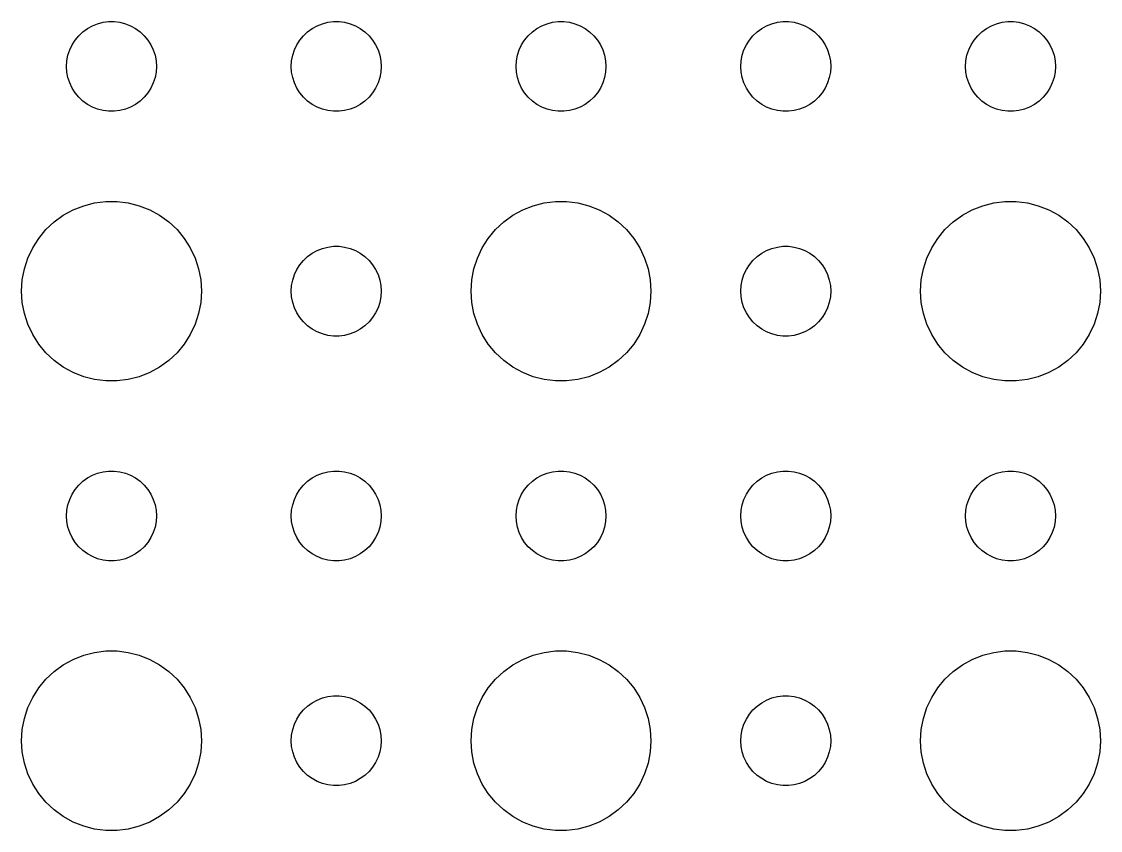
# Model space of a CAD drawing. Header units: metres. Extents: x -134 to 134, y -134 to 134.
# Drawn here: x -70.5 to -34.5, y -100.49 to -73.5 of the extents above; entities that cross this region are included whole.
import ezdxf

# ---------------------------------------------------------------- set-up
doc = ezdxf.new("R2010")
doc.units = ezdxf.units.M

msp = doc.modelspace()

# ---------------------------------------------------------------- linework, layer by layer
for p, q in [((-68.4561, -73.8442), (-68.3037, -73.7335)), ((-68.3037, -73.7335), (-68.1387, -73.6428)), ((-68.1387, -73.6428), (-67.9635, -73.5734)), ((-67.9635, -73.5734), (-67.7811, -73.5266)), ((-67.7811, -73.5266), (-67.5942, -73.503)), ((-67.5942, -73.503), (-67.4058, -73.503)), ((-67.4058, -73.503), (-67.2189, -73.5266)), ((-67.2189, -73.5266), (-67.0365, -73.5734)), ((-67.0365, -73.5734), (-66.8613, -73.6428)), ((-66.8613, -73.6428), (-66.6963, -73.7335)), ((-66.6963, -73.7335), (-66.5439, -73.8442)), ((-60.9561, -73.8442), (-60.8037, -73.7335)), ((-60.8037, -73.7335), (-60.6387, -73.6428)), ((-60.6387, -73.6428), (-60.4635, -73.5734)), ((-60.4635, -73.5734), (-60.2811, -73.5266)), ((-60.2811, -73.5266), (-60.0942, -73.503)), ((-60.0942, -73.503), (-59.9058, -73.503)), ((-59.9058, -73.503), (-59.7189, -73.5266)), ((-59.7189, -73.5266), (-59.5365, -73.5734)), ((-59.5365, -73.5734), (-59.3613, -73.6428)), ((-59.3613, -73.6428), (-59.1963, -73.7335)), ((-59.1963, -73.7335), (-59.0439, -73.8442)), ((-53.4561, -73.8442), (-53.3037, -73.7335)), ((-53.3037, -73.7335), (-53.1387, -73.6428)), ((-53.1387, -73.6428), (-52.9635, -73.5734)), ((-52.9635, -73.5734), (-52.7811, -73.5266)), ((-52.7811, -73.5266), (-52.5942, -73.503)), ((-52.5942, -73.503), (-52.4058, -73.503)), ((-52.4058, -73.503), (-52.2189, -73.5266)), ((-52.2189, -73.5266), (-52.0365, -73.5734)), ((-52.0365, -73.5734), (-51.8613, -73.6428)), ((-51.8613, -73.6428), (-51.6963, -73.7335)), ((-51.6963, -73.7335), (-51.5439, -73.8442)), ((-45.9561, -73.8442), (-45.8037, -73.7335)), ((-45.8037, -73.7335), (-45.6387, -73.6428)), ((-45.6387, -73.6428), (-45.4635, -73.5734)), ((-45.4635, -73.5734), (-45.2811, -73.5266)), ((-45.2811, -73.5266), (-45.0942, -73.503)), ((-45.0942, -73.503), (-44.9058, -73.503)), ((-44.9058, -73.503), (-44.7189, -73.5266)), ((-44.7189, -73.5266), (-44.5365, -73.5734)), ((-44.5365, -73.5734), (-44.3613, -73.6428)), ((-44.3613, -73.6428), (-44.1963, -73.7335)), ((-44.1963, -73.7335), (-44.0439, -73.8442)), ((-38.4561, -73.8442), (-38.3037, -73.7335)), ((-38.3037, -73.7335), (-38.1387, -73.6428)), ((-38.1387, -73.6428), (-37.9635, -73.5734)), ((-37.9635, -73.5734), (-37.7811, -73.5266)), ((-37.7811, -73.5266), (-37.5942, -73.503)), ((-37.5942, -73.503), (-37.4058, -73.503)), ((-37.4058, -73.503), (-37.2189, -73.5266)), ((-37.2189, -73.5266), (-37.0365, -73.5734)), ((-37.0365, -73.5734), (-36.8613, -73.6428)), ((-36.8613, -73.6428), (-36.6963, -73.7335)), ((-36.6963, -73.7335), (-36.5439, -73.8442)), ((-68.8145, -74.2774), (-68.7135, -74.1183)), ((-68.7135, -74.1183), (-68.5934, -73.9732)), ((-68.5934, -73.9732), (-68.4561, -73.8442)), ((-66.5439, -73.8442), (-66.4065, -73.9732)), ((-66.4065, -73.9732), (-66.2865, -74.1183)), ((-66.2865, -74.1183), (-66.1855, -74.2774)), ((-61.3145, -74.2774), (-61.2135, -74.1183)), ((-61.2135, -74.1183), (-61.0934, -73.9732)), ((-61.0934, -73.9732), (-60.9561, -73.8442)), ((-59.0439, -73.8442), (-58.9065, -73.9732)), ((-58.9065, -73.9732), (-58.7865, -74.1183)), ((-58.7865, -74.1183), (-58.6855, -74.2774)), ((-53.8145, -74.2774), (-53.7135, -74.1183)), ((-53.7135, -74.1183), (-53.5934, -73.9732)), ((-53.5934, -73.9732), (-53.4561, -73.8442)), ((-51.5439, -73.8442), (-51.4065, -73.9732)), ((-51.4065, -73.9732), (-51.2865, -74.1183)), ((-51.2865, -74.1183), (-51.1855, -74.2774)), ((-46.3145, -74.2774), (-46.2135, -74.1183)), ((-46.2135, -74.1183), (-46.0934, -73.9732)), ((-46.0934, -73.9732), (-45.9561, -73.8442)), ((-44.0439, -73.8442), (-43.9065, -73.9732)), ((-43.9065, -73.9732), (-43.7865, -74.1183)), ((-43.7865, -74.1183), (-43.6855, -74.2774)), ((-38.8145, -74.2774), (-38.7135, -74.1183)), ((-38.7135, -74.1183), (-38.5934, -73.9732)), ((-38.5934, -73.9732), (-38.4561, -73.8442)), ((-36.5439, -73.8442), (-36.4065, -73.9732)), ((-36.4065, -73.9732), (-36.2865, -74.1183)), ((-36.2865, -74.1183), (-36.1855, -74.2774)), ((-68.9529, -74.627), (-68.8947, -74.4478)), ((-68.8947, -74.4478), (-68.8145, -74.2774)), ((-66.1855, -74.2774), (-66.1053, -74.4478)), ((-66.1053, -74.4478), (-66.0471, -74.627)), ((-61.4529, -74.627), (-61.3947, -74.4478)), ((-61.3947, -74.4478), (-61.3145, -74.2774)), ((-58.6855, -74.2774), (-58.6053, -74.4478)), ((-58.6053, -74.4478), (-58.5471, -74.627)), ((-53.9529, -74.627), (-53.8947, -74.4478)), ((-53.8947, -74.4478), (-53.8145, -74.2774)), ((-51.1855, -74.2774), (-51.1053, -74.4478)), ((-51.1053, -74.4478), (-51.0471, -74.627)), ((-46.4529, -74.627), (-46.3947, -74.4478)), ((-46.3947, -74.4478), (-46.3145, -74.2774)), ((-43.6855, -74.2774), (-43.6053, -74.4478)), ((-43.6053, -74.4478), (-43.5471, -74.627)), ((-38.9529, -74.627), (-38.8947, -74.4478)), ((-38.8947, -74.4478), (-38.8145, -74.2774)), ((-36.1855, -74.2774), (-36.1053, -74.4478)), ((-36.1053, -74.4478), (-36.0471, -74.627)), ((-69, -75), (-68.9882, -74.812)), ((-68.9882, -74.812), (-68.9529, -74.627)), ((-66.0471, -74.627), (-66.0118, -74.812)), ((-66.0118, -74.812), (-66, -75)), ((-61.5, -75), (-61.4882, -74.812)), ((-61.4882, -74.812), (-61.4529, -74.627)), ((-58.5471, -74.627), (-58.5118, -74.812)), ((-58.5118, -74.812), (-58.5, -75)), ((-54, -75), (-53.9882, -74.812)), ((-53.9882, -74.812), (-53.9529, -74.627)), ((-51.0471, -74.627), (-51.0118, -74.812)), ((-51.0118, -74.812), (-51, -75)), ((-46.5, -75), (-46.4882, -74.812)), ((-46.4882, -74.812), (-46.4529, -74.627)), ((-43.5471, -74.627), (-43.5118, -74.812)), ((-43.5118, -74.812), (-43.5, -75)), ((-39, -75), (-38.9882, -74.812)), ((-38.9882, -74.812), (-38.9529, -74.627)), ((-36.0471, -74.627), (-36.0118, -74.812)), ((-36.0118, -74.812), (-36, -75)), ((-68.9882, -75.188), (-69, -75)), ((-68.9529, -75.373), (-68.9882, -75.188)), ((-66.0118, -75.188), (-66.0471, -75.373)), ((-66, -75), (-66.0118, -75.188)), ((-61.4882, -75.188), (-61.5, -75)), ((-61.4529, -75.373), (-61.4882, -75.188)), ((-58.5118, -75.188), (-58.5471, -75.373)), ((-58.5, -75), (-58.5118, -75.188)), ((-53.9882, -75.188), (-54, -75)), ((-53.9529, -75.373), (-53.9882, -75.188)), ((-51.0118, -75.188), (-51.0471, -75.373)), ((-51, -75), (-51.0118, -75.188)), ((-46.4882, -75.188), (-46.5, -75)), ((-46.4529, -75.373), (-46.4882, -75.188)), ((-43.5118, -75.188), (-43.5471, -75.373)), ((-43.5, -75), (-43.5118, -75.188)), ((-38.9882, -75.188), (-39, -75)), ((-38.9529, -75.373), (-38.9882, -75.188)), ((-36.0118, -75.188), (-36.0471, -75.373)), ((-36, -75), (-36.0118, -75.188)), ((-68.8947, -75.5522), (-68.9529, -75.373)), ((-68.8145, -75.7226), (-68.8947, -75.5522)), ((-66.1053, -75.5522), (-66.1855, -75.7226)), ((-66.0471, -75.373), (-66.1053, -75.5522)), ((-61.3947, -75.5522), (-61.4529, -75.373)), ((-61.3145, -75.7226), (-61.3947, -75.5522)), ((-58.6053, -75.5522), (-58.6855, -75.7226)), ((-58.5471, -75.373), (-58.6053, -75.5522)), ((-53.8947, -75.5522), (-53.9529, -75.373)), ((-53.8145, -75.7226), (-53.8947, -75.5522)), ((-51.1053, -75.5522), (-51.1855, -75.7226)), ((-51.0471, -75.373), (-51.1053, -75.5522)), ((-46.3947, -75.5522), (-46.4529, -75.373)), ((-46.3145, -75.7226), (-46.3947, -75.5522)), ((-43.6053, -75.5522), (-43.6855, -75.7226)), ((-43.5471, -75.373), (-43.6053, -75.5522)), ((-38.8947, -75.5522), (-38.9529, -75.373)), ((-38.8145, -75.7226), (-38.8947, -75.5522)), ((-36.1053, -75.5522), (-36.1855, -75.7226)), ((-36.0471, -75.373), (-36.1053, -75.5522)), ((-68.7135, -75.8817), (-68.8145, -75.7226)), ((-68.5934, -76.0268), (-68.7135, -75.8817)), ((-66.2865, -75.8817), (-66.4065, -76.0268)), ((-66.1855, -75.7226), (-66.2865, -75.8817)), ((-61.2135, -75.8817), (-61.3145, -75.7226)), ((-61.0934, -76.0268), (-61.2135, -75.8817)), ((-58.7865, -75.8817), (-58.9065, -76.0268)), ((-58.6855, -75.7226), (-58.7865, -75.8817)), ((-53.7135, -75.8817), (-53.8145, -75.7226)), ((-53.5934, -76.0268), (-53.7135, -75.8817)), ((-51.2865, -75.8817), (-51.4065, -76.0268)), ((-51.1855, -75.7226), (-51.2865, -75.8817)), ((-46.2135, -75.8817), (-46.3145, -75.7226)), ((-46.0934, -76.0268), (-46.2135, -75.8817)), ((-43.7865, -75.8817), (-43.9065, -76.0268)), ((-43.6855, -75.7226), (-43.7865, -75.8817)), ((-38.7135, -75.8817), (-38.8145, -75.7226)), ((-38.5934, -76.0268), (-38.7135, -75.8817)), ((-36.2865, -75.8817), (-36.4065, -76.0268)), ((-36.1855, -75.7226), (-36.2865, -75.8817)), ((-68.4561, -76.1558), (-68.5934, -76.0268)), ((-68.3037, -76.2665), (-68.4561, -76.1558)), ((-68.1387, -76.3572), (-68.3037, -76.2665)), ((-66.6963, -76.2665), (-66.8613, -76.3572)), ((-66.5439, -76.1558), (-66.6963, -76.2665)), ((-66.4065, -76.0268), (-66.5439, -76.1558)), ((-60.9561, -76.1558), (-61.0934, -76.0268)), ((-60.8037, -76.2665), (-60.9561, -76.1558)), ((-60.6387, -76.3572), (-60.8037, -76.2665)), ((-59.1963, -76.2665), (-59.3613, -76.3572)), ((-59.0439, -76.1558), (-59.1963, -76.2665)), ((-58.9065, -76.0268), (-59.0439, -76.1558)), ((-53.4561, -76.1558), (-53.5934, -76.0268)), ((-53.3037, -76.2665), (-53.4561, -76.1558)), ((-53.1387, -76.3572), (-53.3037, -76.2665)), ((-51.6963, -76.2665), (-51.8613, -76.3572)), ((-51.5439, -76.1558), (-51.6963, -76.2665)), ((-51.4065, -76.0268), (-51.5439, -76.1558)), ((-45.9561, -76.1558), (-46.0934, -76.0268)), ((-45.8037, -76.2665), (-45.9561, -76.1558)), ((-45.6387, -76.3572), (-45.8037, -76.2665)), ((-44.1963, -76.2665), (-44.3613, -76.3572)), ((-44.0439, -76.1558), (-44.1963, -76.2665)), ((-43.9065, -76.0268), (-44.0439, -76.1558)), ((-38.4561, -76.1558), (-38.5934, -76.0268)), ((-38.3037, -76.2665), (-38.4561, -76.1558)), ((-38.1387, -76.3572), (-38.3037, -76.2665)), ((-36.6963, -76.2665), (-36.8613, -76.3572)), ((-36.5439, -76.1558), (-36.6963, -76.2665)), ((-36.4065, -76.0268), (-36.5439, -76.1558)), ((-67.9635, -76.4266), (-68.1387, -76.3572)), ((-67.7811, -76.4734), (-67.9635, -76.4266)), ((-67.5942, -76.497), (-67.7811, -76.4734)), ((-67.4058, -76.497), (-67.5942, -76.497)), ((-67.2189, -76.4734), (-67.4058, -76.497)), ((-67.0365, -76.4266), (-67.2189, -76.4734)), ((-66.8613, -76.3572), (-67.0365, -76.4266)), ((-60.4635, -76.4266), (-60.6387, -76.3572)), ((-60.2811, -76.4734), (-60.4635, -76.4266)), ((-60.0942, -76.497), (-60.2811, -76.4734)), ((-59.9058, -76.497), (-60.0942, -76.497)), ((-59.7189, -76.4734), (-59.9058, -76.497)), ((-59.5365, -76.4266), (-59.7189, -76.4734)), ((-59.3613, -76.3572), (-59.5365, -76.4266)), ((-52.9635, -76.4266), (-53.1387, -76.3572)), ((-52.7811, -76.4734), (-52.9635, -76.4266)), ((-52.5942, -76.497), (-52.7811, -76.4734)), ((-52.4058, -76.497), (-52.5942, -76.497)), ((-52.2189, -76.4734), (-52.4058, -76.497)), ((-52.0365, -76.4266), (-52.2189, -76.4734)), ((-51.8613, -76.3572), (-52.0365, -76.4266)), ((-45.4635, -76.4266), (-45.6387, -76.3572)), ((-45.2811, -76.4734), (-45.4635, -76.4266)), ((-45.0942, -76.497), (-45.2811, -76.4734)), ((-44.9058, -76.497), (-45.0942, -76.497)), ((-44.7189, -76.4734), (-44.9058, -76.497)), ((-44.5365, -76.4266), (-44.7189, -76.4734)), ((-44.3613, -76.3572), (-44.5365, -76.4266)), ((-37.9635, -76.4266), (-38.1387, -76.3572)), ((-37.7811, -76.4734), (-37.9635, -76.4266)), ((-37.5942, -76.497), (-37.7811, -76.4734)), ((-37.4058, -76.497), (-37.5942, -76.497)), ((-37.2189, -76.4734), (-37.4058, -76.497)), ((-37.0365, -76.4266), (-37.2189, -76.4734)), ((-36.8613, -76.3572), (-37.0365, -76.4266)), ((-68.427, -79.6468), (-68.0621, -79.5531)), ((-68.0621, -79.5531), (-67.6884, -79.5059)), ((-67.6884, -79.5059), (-67.3116, -79.5059)), ((-67.3116, -79.5059), (-66.9379, -79.5531)), ((-66.9379, -79.5531), (-66.573, -79.6468)), ((-53.427, -79.6468), (-53.0621, -79.5531)), ((-53.0621, -79.5531), (-52.6884, -79.5059)), ((-52.6884, -79.5059), (-52.3116, -79.5059)), ((-52.3116, -79.5059), (-51.9379, -79.5531)), ((-51.9379, -79.5531), (-51.5729, -79.6468)), ((-38.427, -79.6468), (-38.0621, -79.5531)), ((-38.0621, -79.5531), (-37.6884, -79.5059)), ((-37.6884, -79.5059), (-37.3116, -79.5059)), ((-37.3116, -79.5059), (-36.9379, -79.5531)), ((-36.9379, -79.5531), (-36.5729, -79.6468)), ((-69.1075, -79.967), (-68.7773, -79.7855)), ((-68.7773, -79.7855), (-68.427, -79.6468)), ((-66.573, -79.6468), (-66.2227, -79.7855)), ((-66.2227, -79.7855), (-65.8925, -79.967)), ((-54.1075, -79.967), (-53.7773, -79.7855)), ((-53.7773, -79.7855), (-53.427, -79.6468)), ((-51.5729, -79.6468), (-51.2227, -79.7855)), ((-51.2227, -79.7855), (-50.8925, -79.967)), ((-39.1075, -79.967), (-38.7773, -79.7855)), ((-38.7773, -79.7855), (-38.427, -79.6468)), ((-36.5729, -79.6468), (-36.2227, -79.7855)), ((-36.2227, -79.7855), (-35.8925, -79.967)), ((-69.6869, -80.4464), (-69.4123, -80.1885)), ((-69.4123, -80.1885), (-69.1075, -79.967)), ((-65.8925, -79.967), (-65.5877, -80.1885)), ((-65.5877, -80.1885), (-65.3131, -80.4464)), ((-54.6869, -80.4464), (-54.4123, -80.1885)), ((-54.4123, -80.1885), (-54.1075, -79.967)), ((-50.8925, -79.967), (-50.5877, -80.1885)), ((-50.5877, -80.1885), (-50.3131, -80.4464)), ((-39.6869, -80.4464), (-39.4123, -80.1885)), ((-39.4123, -80.1885), (-39.1075, -79.967)), ((-35.8925, -79.967), (-35.5877, -80.1885)), ((-35.5877, -80.1885), (-35.3131, -80.4464)), ((-69.927, -80.7366), (-69.6869, -80.4464)), ((-65.3131, -80.4464), (-65.073, -80.7366)), ((-54.927, -80.7366), (-54.6869, -80.4464)), ((-50.3131, -80.4464), (-50.0729, -80.7366)), ((-39.927, -80.7366), (-39.6869, -80.4464)), ((-35.3131, -80.4464), (-35.0729, -80.7366)), ((-70.1289, -81.0547), (-69.927, -80.7366)), ((-65.073, -80.7366), (-64.8711, -81.0547)), ((-55.1289, -81.0547), (-54.927, -80.7366)), ((-50.0729, -80.7366), (-49.8711, -81.0547)), ((-40.1289, -81.0547), (-39.927, -80.7366)), ((-35.0729, -80.7366), (-34.8711, -81.0547)), ((-70.2893, -81.3956), (-70.1289, -81.0547)), ((-64.8711, -81.0547), (-64.7107, -81.3956)), ((-61.0934, -81.4732), (-60.9561, -81.3442)), ((-60.9561, -81.3442), (-60.8037, -81.2335)), ((-60.8037, -81.2335), (-60.6387, -81.1428)), ((-60.6387, -81.1428), (-60.4635, -81.0734)), ((-60.4635, -81.0734), (-60.2811, -81.0266)), ((-60.2811, -81.0266), (-60.0942, -81.003)), ((-60.0942, -81.003), (-59.9058, -81.003)), ((-59.9058, -81.003), (-59.7189, -81.0266)), ((-59.7189, -81.0266), (-59.5365, -81.0734)), ((-59.5365, -81.0734), (-59.3613, -81.1428)), ((-59.3613, -81.1428), (-59.1963, -81.2335)), ((-59.1963, -81.2335), (-59.0439, -81.3442)), ((-59.0439, -81.3442), (-58.9065, -81.4732)), ((-55.2893, -81.3956), (-55.1289, -81.0547)), ((-49.8711, -81.0547), (-49.7107, -81.3956)), ((-46.0934, -81.4732), (-45.9561, -81.3442)), ((-45.9561, -81.3442), (-45.8037, -81.2335)), ((-45.8037, -81.2335), (-45.6387, -81.1428)), ((-45.6387, -81.1428), (-45.4635, -81.0734)), ((-45.4635, -81.0734), (-45.2811, -81.0266)), ((-45.2811, -81.0266), (-45.0942, -81.003)), ((-45.0942, -81.003), (-44.9058, -81.003)), ((-44.9058, -81.003), (-44.7189, -81.0266)), ((-44.7189, -81.0266), (-44.5365, -81.0734)), ((-44.5365, -81.0734), (-44.3613, -81.1428)), ((-44.3613, -81.1428), (-44.1963, -81.2335)), ((-44.1963, -81.2335), (-44.0439, -81.3442)), ((-44.0439, -81.3442), (-43.9065, -81.4732)), ((-40.2893, -81.3956), (-40.1289, -81.0547)), ((-34.8711, -81.0547), (-34.7107, -81.3956)), ((-70.4057, -81.7539), (-70.2893, -81.3956)), ((-64.7107, -81.3956), (-64.5943, -81.7539)), ((-61.3145, -81.7774), (-61.2135, -81.6183)), ((-61.2135, -81.6183), (-61.0934, -81.4732)), ((-58.9065, -81.4732), (-58.7865, -81.6183)), ((-58.7865, -81.6183), (-58.6855, -81.7774)), ((-55.4057, -81.7539), (-55.2893, -81.3956)), ((-49.7107, -81.3956), (-49.5942, -81.7539)), ((-46.3145, -81.7774), (-46.2135, -81.6183)), ((-46.2135, -81.6183), (-46.0934, -81.4732)), ((-43.9065, -81.4732), (-43.7865, -81.6183)), ((-43.7865, -81.6183), (-43.6855, -81.7774)), ((-40.4057, -81.7539), (-40.2893, -81.3956)), ((-34.7107, -81.3956), (-34.5942, -81.7539)), ((-70.4763, -82.124), (-70.4057, -81.7539)), ((-64.5943, -81.7539), (-64.5237, -82.124)), ((-61.4529, -82.127), (-61.3947, -81.9478)), ((-61.3947, -81.9478), (-61.3145, -81.7774)), ((-58.6855, -81.7774), (-58.6053, -81.9478)), ((-58.6053, -81.9478), (-58.5471, -82.127)), ((-55.4763, -82.124), (-55.4057, -81.7539)), ((-49.5942, -81.7539), (-49.5237, -82.124)), ((-46.4529, -82.127), (-46.3947, -81.9478)), ((-46.3947, -81.9478), (-46.3145, -81.7774)), ((-43.6855, -81.7774), (-43.6053, -81.9478)), ((-43.6053, -81.9478), (-43.5471, -82.127)), ((-40.4763, -82.124), (-40.4057, -81.7539)), ((-34.5942, -81.7539), (-34.5237, -82.124)), ((-70.5, -82.5), (-70.4763, -82.124)), ((-64.5237, -82.124), (-64.5, -82.5)), ((-61.5, -82.5), (-61.4882, -82.312)), ((-61.4882, -82.312), (-61.4529, -82.127)), ((-58.5471, -82.127), (-58.5118, -82.312)), ((-58.5118, -82.312), (-58.5, -82.5)), ((-55.5, -82.5), (-55.4763, -82.124)), ((-49.5237, -82.124), (-49.5, -82.5)), ((-46.5, -82.5), (-46.4882, -82.312)), ((-46.4882, -82.312), (-46.4529, -82.127)), ((-43.5471, -82.127), (-43.5118, -82.312)), ((-43.5118, -82.312), (-43.5, -82.5)), ((-40.5, -82.5), (-40.4763, -82.124)), ((-34.5237, -82.124), (-34.5, -82.5)), ((-70.4763, -82.876), (-70.5, -82.5)), ((-64.5, -82.5), (-64.5237, -82.876)), ((-61.4882, -82.688), (-61.5, -82.5)), ((-61.4529, -82.873), (-61.4882, -82.688)), ((-58.5118, -82.688), (-58.5471, -82.873)), ((-58.5, -82.5), (-58.5118, -82.688)), ((-55.4763, -82.876), (-55.5, -82.5)), ((-49.5, -82.5), (-49.5237, -82.876)), ((-46.4882, -82.688), (-46.5, -82.5)), ((-46.4529, -82.873), (-46.4882, -82.688)), ((-43.5118, -82.688), (-43.5471, -82.873)), ((-43.5, -82.5), (-43.5118, -82.688)), ((-40.4763, -82.876), (-40.5, -82.5)), ((-34.5, -82.5), (-34.5237, -82.876)), ((-70.4057, -83.2461), (-70.4763, -82.876)), ((-64.5237, -82.876), (-64.5943, -83.2461)), ((-61.3947, -83.0522), (-61.4529, -82.873)), ((-61.3145, -83.2226), (-61.3947, -83.0522)), ((-58.6053, -83.0522), (-58.6855, -83.2226)), ((-58.5471, -82.873), (-58.6053, -83.0522)), ((-55.4057, -83.2461), (-55.4763, -82.876)), ((-49.5237, -82.876), (-49.5942, -83.2461)), ((-46.3947, -83.0522), (-46.4529, -82.873)), ((-46.3145, -83.2226), (-46.3947, -83.0522)), ((-43.6053, -83.0522), (-43.6855, -83.2226)), ((-43.5471, -82.873), (-43.6053, -83.0522)), ((-40.4057, -83.2461), (-40.4763, -82.876)), ((-34.5237, -82.876), (-34.5942, -83.2461)), ((-70.2893, -83.6044), (-70.4057, -83.2461)), ((-64.5943, -83.2461), (-64.7107, -83.6044)), ((-61.2135, -83.3817), (-61.3145, -83.2226)), ((-61.0934, -83.5268), (-61.2135, -83.3817)), ((-58.7865, -83.3817), (-58.9065, -83.5268)), ((-58.6855, -83.2226), (-58.7865, -83.3817)), ((-55.2893, -83.6044), (-55.4057, -83.2461)), ((-49.5942, -83.2461), (-49.7107, -83.6044)), ((-46.2135, -83.3817), (-46.3145, -83.2226)), ((-46.0934, -83.5268), (-46.2135, -83.3817)), ((-43.7865, -83.3817), (-43.9065, -83.5268)), ((-43.6855, -83.2226), (-43.7865, -83.3817)), ((-40.2893, -83.6044), (-40.4057, -83.2461)), ((-34.5942, -83.2461), (-34.7107, -83.6044)), ((-70.1289, -83.9453), (-70.2893, -83.6044)), ((-64.7107, -83.6044), (-64.8711, -83.9453)), ((-60.9561, -83.6558), (-61.0934, -83.5268)), ((-60.8037, -83.7665), (-60.9561, -83.6558)), ((-60.6387, -83.8572), (-60.8037, -83.7665)), ((-60.4635, -83.9266), (-60.6387, -83.8572)), ((-59.3613, -83.8572), (-59.5365, -83.9266)), ((-59.1963, -83.7665), (-59.3613, -83.8572)), ((-59.0439, -83.6558), (-59.1963, -83.7665)), ((-58.9065, -83.5268), (-59.0439, -83.6558)), ((-55.1289, -83.9453), (-55.2893, -83.6044)), ((-49.7107, -83.6044), (-49.8711, -83.9453)), ((-45.9561, -83.6558), (-46.0934, -83.5268)), ((-45.8037, -83.7665), (-45.9561, -83.6558)), ((-45.6387, -83.8572), (-45.8037, -83.7665)), ((-45.4635, -83.9266), (-45.6387, -83.8572)), ((-44.3613, -83.8572), (-44.5365, -83.9266)), ((-44.1963, -83.7665), (-44.3613, -83.8572)), ((-44.0439, -83.6558), (-44.1963, -83.7665)), ((-43.9065, -83.5268), (-44.0439, -83.6558)), ((-40.1289, -83.9453), (-40.2893, -83.6044)), ((-34.7107, -83.6044), (-34.8711, -83.9453)), ((-69.927, -84.2634), (-70.1289, -83.9453)), ((-64.8711, -83.9453), (-65.073, -84.2634)), ((-60.2811, -83.9734), (-60.4635, -83.9266)), ((-60.0942, -83.997), (-60.2811, -83.9734)), ((-59.9058, -83.997), (-60.0942, -83.997)), ((-59.7189, -83.9734), (-59.9058, -83.997)), ((-59.5365, -83.9266), (-59.7189, -83.9734)), ((-54.927, -84.2634), (-55.1289, -83.9453)), ((-49.8711, -83.9453), (-50.0729, -84.2634)), ((-45.2811, -83.9734), (-45.4635, -83.9266)), ((-45.0942, -83.997), (-45.2811, -83.9734)), ((-44.9058, -83.997), (-45.0942, -83.997)), ((-44.7189, -83.9734), (-44.9058, -83.997)), ((-44.5365, -83.9266), (-44.7189, -83.9734)), ((-39.927, -84.2634), (-40.1289, -83.9453)), ((-34.8711, -83.9453), (-35.0729, -84.2634)), ((-69.6869, -84.5536), (-69.927, -84.2634)), ((-69.4123, -84.8115), (-69.6869, -84.5536)), ((-65.3131, -84.5536), (-65.5877, -84.8115)), ((-65.073, -84.2634), (-65.3131, -84.5536)), ((-54.6869, -84.5536), (-54.927, -84.2634)), ((-54.4123, -84.8115), (-54.6869, -84.5536)), ((-50.3131, -84.5536), (-50.5877, -84.8115)), ((-50.0729, -84.2634), (-50.3131, -84.5536)), ((-39.6869, -84.5536), (-39.927, -84.2634)), ((-39.4123, -84.8115), (-39.6869, -84.5536)), ((-35.3131, -84.5536), (-35.5877, -84.8115)), ((-35.0729, -84.2634), (-35.3131, -84.5536)), ((-69.1075, -85.033), (-69.4123, -84.8115)), ((-65.5877, -84.8115), (-65.8925, -85.033)), ((-54.1075, -85.033), (-54.4123, -84.8115)), ((-50.5877, -84.8115), (-50.8925, -85.033)), ((-39.1075, -85.033), (-39.4123, -84.8115)), ((-35.5877, -84.8115), (-35.8925, -85.033)), ((-68.7773, -85.2145), (-69.1075, -85.033)), ((-68.427, -85.3532), (-68.7773, -85.2145)), ((-66.2227, -85.2145), (-66.573, -85.3532)), ((-65.8925, -85.033), (-66.2227, -85.2145)), ((-53.7773, -85.2145), (-54.1075, -85.033)), ((-53.427, -85.3532), (-53.7773, -85.2145)), ((-51.2227, -85.2145), (-51.5729, -85.3532)), ((-50.8925, -85.033), (-51.2227, -85.2145)), ((-38.7773, -85.2145), (-39.1075, -85.033)), ((-38.427, -85.3532), (-38.7773, -85.2145)), ((-36.2227, -85.2145), (-36.5729, -85.3532)), ((-35.8925, -85.033), (-36.2227, -85.2145)), ((-68.0621, -85.4469), (-68.427, -85.3532)), ((-67.6884, -85.4941), (-68.0621, -85.4469)), ((-67.3116, -85.4941), (-67.6884, -85.4941)), ((-66.9379, -85.4469), (-67.3116, -85.4941)), ((-66.573, -85.3532), (-66.9379, -85.4469)), ((-53.0621, -85.4469), (-53.427, -85.3532)), ((-52.6884, -85.4941), (-53.0621, -85.4469)), ((-52.3116, -85.4941), (-52.6884, -85.4941)), ((-51.9379, -85.4469), (-52.3116, -85.4941)), ((-51.5729, -85.3532), (-51.9379, -85.4469)), ((-38.0621, -85.4469), (-38.427, -85.3532)), ((-37.6884, -85.4941), (-38.0621, -85.4469)), ((-37.3116, -85.4941), (-37.6884, -85.4941)), ((-36.9379, -85.4469), (-37.3116, -85.4941)), ((-36.5729, -85.3532), (-36.9379, -85.4469)), ((-67.9635, -88.5734), (-67.7811, -88.5266)), ((-67.7811, -88.5266), (-67.5942, -88.503)), ((-67.5942, -88.503), (-67.4058, -88.503)), ((-67.4058, -88.503), (-67.2189, -88.5266)), ((-67.2189, -88.5266), (-67.0365, -88.5734)), ((-60.4635, -88.5734), (-60.2811, -88.5266)), ((-60.2811, -88.5266), (-60.0942, -88.503)), ((-60.0942, -88.503), (-59.9058, -88.503)), ((-59.9058, -88.503), (-59.7189, -88.5266)), ((-59.7189, -88.5266), (-59.5365, -88.5734)), ((-52.9635, -88.5734), (-52.7811, -88.5266)), ((-52.7811, -88.5266), (-52.5942, -88.503)), ((-52.5942, -88.503), (-52.4058, -88.503)), ((-52.4058, -88.503), (-52.2189, -88.5266)), ((-52.2189, -88.5266), (-52.0365, -88.5734)), ((-45.4635, -88.5734), (-45.2811, -88.5266)), ((-45.2811, -88.5266), (-45.0942, -88.503)), ((-45.0942, -88.503), (-44.9058, -88.503)), ((-44.9058, -88.503), (-44.7189, -88.5266)), ((-44.7189, -88.5266), (-44.5365, -88.5734)), ((-37.9635, -88.5734), (-37.7811, -88.5266)), ((-37.7811, -88.5266), (-37.5942, -88.503)), ((-37.5942, -88.503), (-37.4058, -88.503)), ((-37.4058, -88.503), (-37.2189, -88.5266)), ((-37.2189, -88.5266), (-37.0365, -88.5734)), ((-68.5934, -88.9732), (-68.4561, -88.8442)), ((-68.4561, -88.8442), (-68.3037, -88.7335)), ((-68.3037, -88.7335), (-68.1387, -88.6428)), ((-68.1387, -88.6428), (-67.9635, -88.5734)), ((-67.0365, -88.5734), (-66.8613, -88.6428)), ((-66.8613, -88.6428), (-66.6963, -88.7335)), ((-66.6963, -88.7335), (-66.5439, -88.8442)), ((-66.5439, -88.8442), (-66.4065, -88.9732)), ((-61.0934, -88.9732), (-60.9561, -88.8442)), ((-60.9561, -88.8442), (-60.8037, -88.7335)), ((-60.8037, -88.7335), (-60.6387, -88.6428)), ((-60.6387, -88.6428), (-60.4635, -88.5734)), ((-59.5365, -88.5734), (-59.3613, -88.6428)), ((-59.3613, -88.6428), (-59.1963, -88.7335)), ((-59.1963, -88.7335), (-59.0439, -88.8442)), ((-59.0439, -88.8442), (-58.9065, -88.9732)), ((-53.5934, -88.9732), (-53.4561, -88.8442)), ((-53.4561, -88.8442), (-53.3037, -88.7335)), ((-53.3037, -88.7335), (-53.1387, -88.6428)), ((-53.1387, -88.6428), (-52.9635, -88.5734)), ((-52.0365, -88.5734), (-51.8613, -88.6428)), ((-51.8613, -88.6428), (-51.6963, -88.7335)), ((-51.6963, -88.7335), (-51.5439, -88.8442)), ((-51.5439, -88.8442), (-51.4065, -88.9732)), ((-46.0934, -88.9732), (-45.9561, -88.8442)), ((-45.9561, -88.8442), (-45.8037, -88.7335)), ((-45.8037, -88.7335), (-45.6387, -88.6428)), ((-45.6387, -88.6428), (-45.4635, -88.5734)), ((-44.5365, -88.5734), (-44.3613, -88.6428)), ((-44.3613, -88.6428), (-44.1963, -88.7335)), ((-44.1963, -88.7335), (-44.0439, -88.8442)), ((-44.0439, -88.8442), (-43.9065, -88.9732)), ((-38.5934, -88.9732), (-38.4561, -88.8442)), ((-38.4561, -88.8442), (-38.3037, -88.7335)), ((-38.3037, -88.7335), (-38.1387, -88.6428)), ((-38.1387, -88.6428), (-37.9635, -88.5734)), ((-37.0365, -88.5734), (-36.8613, -88.6428)), ((-36.8613, -88.6428), (-36.6963, -88.7335)), ((-36.6963, -88.7335), (-36.5439, -88.8442)), ((-36.5439, -88.8442), (-36.4065, -88.9732)), ((-68.8947, -89.4478), (-68.8145, -89.2774)), ((-68.8145, -89.2774), (-68.7135, -89.1183)), ((-68.7135, -89.1183), (-68.5934, -88.9732)), ((-66.4065, -88.9732), (-66.2865, -89.1183)), ((-66.2865, -89.1183), (-66.1855, -89.2774)), ((-66.1855, -89.2774), (-66.1053, -89.4478)), ((-61.3947, -89.4478), (-61.3145, -89.2774)), ((-61.3145, -89.2774), (-61.2135, -89.1183)), ((-61.2135, -89.1183), (-61.0934, -88.9732)), ((-58.9065, -88.9732), (-58.7865, -89.1183)), ((-58.7865, -89.1183), (-58.6855, -89.2774)), ((-58.6855, -89.2774), (-58.6053, -89.4478)), ((-53.8947, -89.4478), (-53.8145, -89.2774)), ((-53.8145, -89.2774), (-53.7135, -89.1183)), ((-53.7135, -89.1183), (-53.5934, -88.9732)), ((-51.4065, -88.9732), (-51.2865, -89.1183)), ((-51.2865, -89.1183), (-51.1855, -89.2774)), ((-51.1855, -89.2774), (-51.1053, -89.4478)), ((-46.3947, -89.4478), (-46.3145, -89.2774)), ((-46.3145, -89.2774), (-46.2135, -89.1183)), ((-46.2135, -89.1183), (-46.0934, -88.9732)), ((-43.9065, -88.9732), (-43.7865, -89.1183)), ((-43.7865, -89.1183), (-43.6855, -89.2774)), ((-43.6855, -89.2774), (-43.6053, -89.4478)), ((-38.8947, -89.4478), (-38.8145, -89.2774)), ((-38.8145, -89.2774), (-38.7135, -89.1183)), ((-38.7135, -89.1183), (-38.5934, -88.9732)), ((-36.4065, -88.9732), (-36.2865, -89.1183)), ((-36.2865, -89.1183), (-36.1855, -89.2774)), ((-36.1855, -89.2774), (-36.1053, -89.4478)), ((-68.9882, -89.812), (-68.9529, -89.627)), ((-68.9529, -89.627), (-68.8947, -89.4478)), ((-66.1053, -89.4478), (-66.0471, -89.627)), ((-66.0471, -89.627), (-66.0118, -89.812)), ((-61.4882, -89.812), (-61.4529, -89.627)), ((-61.4529, -89.627), (-61.3947, -89.4478)), ((-58.6053, -89.4478), (-58.5471, -89.627)), ((-58.5471, -89.627), (-58.5118, -89.812)), ((-53.9882, -89.812), (-53.9529, -89.627)), ((-53.9529, -89.627), (-53.8947, -89.4478)), ((-51.1053, -89.4478), (-51.0471, -89.627)), ((-51.0471, -89.627), (-51.0118, -89.812)), ((-46.4882, -89.812), (-46.4529, -89.627)), ((-46.4529, -89.627), (-46.3947, -89.4478)), ((-43.6053, -89.4478), (-43.5471, -89.627)), ((-43.5471, -89.627), (-43.5118, -89.812)), ((-38.9882, -89.812), (-38.9529, -89.627)), ((-38.9529, -89.627), (-38.8947, -89.4478)), ((-36.1053, -89.4478), (-36.0471, -89.627)), ((-36.0471, -89.627), (-36.0118, -89.812)), ((-69, -90), (-68.9882, -89.812)), ((-68.9882, -90.188), (-69, -90)), ((-66.0118, -89.812), (-66, -90)), ((-66, -90), (-66.0118, -90.188)), ((-61.5, -90), (-61.4882, -89.812)), ((-61.4882, -90.188), (-61.5, -90)), ((-58.5118, -89.812), (-58.5, -90)), ((-58.5, -90), (-58.5118, -90.188)), ((-54, -90), (-53.9882, -89.812)), ((-53.9882, -90.188), (-54, -90)), ((-51.0118, -89.812), (-51, -90)), ((-51, -90), (-51.0118, -90.188)), ((-46.5, -90), (-46.4882, -89.812)), ((-46.4882, -90.188), (-46.5, -90)), ((-43.5118, -89.812), (-43.5, -90)), ((-43.5, -90), (-43.5118, -90.188)), ((-39, -90), (-38.9882, -89.812)), ((-38.9882, -90.188), (-39, -90)), ((-36.0118, -89.812), (-36, -90)), ((-36, -90), (-36.0118, -90.188)), ((-68.9529, -90.373), (-68.9882, -90.188)), ((-66.0118, -90.188), (-66.0471, -90.373)), ((-61.4529, -90.373), (-61.4882, -90.188)), ((-58.5118, -90.188), (-58.5471, -90.373)), ((-53.9529, -90.373), (-53.9882, -90.188)), ((-51.0118, -90.188), (-51.0471, -90.373)), ((-46.4529, -90.373), (-46.4882, -90.188)), ((-43.5118, -90.188), (-43.5471, -90.373)), ((-38.9529, -90.373), (-38.9882, -90.188)), ((-36.0118, -90.188), (-36.0471, -90.373)), ((-68.8947, -90.5522), (-68.9529, -90.373)), ((-68.8145, -90.7226), (-68.8947, -90.5522)), ((-66.1053, -90.5522), (-66.1855, -90.7226)), ((-66.0471, -90.373), (-66.1053, -90.5522)), ((-61.3947, -90.5522), (-61.4529, -90.373)), ((-61.3145, -90.7226), (-61.3947, -90.5522)), ((-58.6053, -90.5522), (-58.6855, -90.7226)), ((-58.5471, -90.373), (-58.6053, -90.5522)), ((-53.8947, -90.5522), (-53.9529, -90.373)), ((-53.8145, -90.7226), (-53.8947, -90.5522)), ((-51.1053, -90.5522), (-51.1855, -90.7226)), ((-51.0471, -90.373), (-51.1053, -90.5522)), ((-46.3947, -90.5522), (-46.4529, -90.373)), ((-46.3145, -90.7226), (-46.3947, -90.5522)), ((-43.6053, -90.5522), (-43.6855, -90.7226)), ((-43.5471, -90.373), (-43.6053, -90.5522)), ((-38.8947, -90.5522), (-38.9529, -90.373)), ((-38.8145, -90.7226), (-38.8947, -90.5522)), ((-36.1053, -90.5522), (-36.1855, -90.7226)), ((-36.0471, -90.373), (-36.1053, -90.5522)), ((-68.7135, -90.8817), (-68.8145, -90.7226)), ((-68.5934, -91.0268), (-68.7135, -90.8817)), ((-68.4561, -91.1558), (-68.5934, -91.0268)), ((-66.4065, -91.0268), (-66.5439, -91.1558)), ((-66.2865, -90.8817), (-66.4065, -91.0268)), ((-66.1855, -90.7226), (-66.2865, -90.8817)), ((-61.2135, -90.8817), (-61.3145, -90.7226)), ((-61.0934, -91.0268), (-61.2135, -90.8817)), ((-60.9561, -91.1558), (-61.0934, -91.0268)), ((-58.9065, -91.0268), (-59.0439, -91.1558)), ((-58.7865, -90.8817), (-58.9065, -91.0268)), ((-58.6855, -90.7226), (-58.7865, -90.8817)), ((-53.7135, -90.8817), (-53.8145, -90.7226)), ((-53.5934, -91.0268), (-53.7135, -90.8817)), ((-53.4561, -91.1558), (-53.5934, -91.0268)), ((-51.4065, -91.0268), (-51.5439, -91.1558)), ((-51.2865, -90.8817), (-51.4065, -91.0268)), ((-51.1855, -90.7226), (-51.2865, -90.8817)), ((-46.2135, -90.8817), (-46.3145, -90.7226)), ((-46.0934, -91.0268), (-46.2135, -90.8817)), ((-45.9561, -91.1558), (-46.0934, -91.0268)), ((-43.9065, -91.0268), (-44.0439, -91.1558)), ((-43.7865, -90.8817), (-43.9065, -91.0268)), ((-43.6855, -90.7226), (-43.7865, -90.8817)), ((-38.7135, -90.8817), (-38.8145, -90.7226)), ((-38.5934, -91.0268), (-38.7135, -90.8817)), ((-38.4561, -91.1558), (-38.5934, -91.0268)), ((-36.4065, -91.0268), (-36.5439, -91.1558)), ((-36.2865, -90.8817), (-36.4065, -91.0268)), ((-36.1855, -90.7226), (-36.2865, -90.8817)), ((-68.3037, -91.2665), (-68.4561, -91.1558)), ((-68.1387, -91.3572), (-68.3037, -91.2665)), ((-67.9635, -91.4266), (-68.1387, -91.3572)), ((-67.7811, -91.4734), (-67.9635, -91.4266)), ((-67.0365, -91.4266), (-67.2189, -91.4734)), ((-66.8613, -91.3572), (-67.0365, -91.4266)), ((-66.6963, -91.2665), (-66.8613, -91.3572)), ((-66.5439, -91.1558), (-66.6963, -91.2665)), ((-60.8037, -91.2665), (-60.9561, -91.1558)), ((-60.6387, -91.3572), (-60.8037, -91.2665)), ((-60.4635, -91.4266), (-60.6387, -91.3572)), ((-60.2811, -91.4734), (-60.4635, -91.4266)), ((-59.5365, -91.4266), (-59.7189, -91.4734)), ((-59.3613, -91.3572), (-59.5365, -91.4266)), ((-59.1963, -91.2665), (-59.3613, -91.3572)), ((-59.0439, -91.1558), (-59.1963, -91.2665)), ((-53.3037, -91.2665), (-53.4561, -91.1558)), ((-53.1387, -91.3572), (-53.3037, -91.2665)), ((-52.9635, -91.4266), (-53.1387, -91.3572)), ((-52.7811, -91.4734), (-52.9635, -91.4266)), ((-52.0365, -91.4266), (-52.2189, -91.4734)), ((-51.8613, -91.3572), (-52.0365, -91.4266)), ((-51.6963, -91.2665), (-51.8613, -91.3572)), ((-51.5439, -91.1558), (-51.6963, -91.2665)), ((-45.8037, -91.2665), (-45.9561, -91.1558)), ((-45.6387, -91.3572), (-45.8037, -91.2665)), ((-45.4635, -91.4266), (-45.6387, -91.3572)), ((-45.2811, -91.4734), (-45.4635, -91.4266)), ((-44.5365, -91.4266), (-44.7189, -91.4734)), ((-44.3613, -91.3572), (-44.5365, -91.4266)), ((-44.1963, -91.2665), (-44.3613, -91.3572)), ((-44.0439, -91.1558), (-44.1963, -91.2665)), ((-38.3037, -91.2665), (-38.4561, -91.1558)), ((-38.1387, -91.3572), (-38.3037, -91.2665)), ((-37.9635, -91.4266), (-38.1387, -91.3572)), ((-37.7811, -91.4734), (-37.9635, -91.4266)), ((-37.0365, -91.4266), (-37.2189, -91.4734)), ((-36.8613, -91.3572), (-37.0365, -91.4266)), ((-36.6963, -91.2665), (-36.8613, -91.3572)), ((-36.5439, -91.1558), (-36.6963, -91.2665)), ((-67.5942, -91.497), (-67.7811, -91.4734)), ((-67.4058, -91.497), (-67.5942, -91.497)), ((-67.2189, -91.4734), (-67.4058, -91.497)), ((-60.0942, -91.497), (-60.2811, -91.4734)), ((-59.9058, -91.497), (-60.0942, -91.497)), ((-59.7189, -91.4734), (-59.9058, -91.497)), ((-52.5942, -91.497), (-52.7811, -91.4734)), ((-52.4058, -91.497), (-52.5942, -91.497)), ((-52.2189, -91.4734), (-52.4058, -91.497)), ((-45.0942, -91.497), (-45.2811, -91.4734)), ((-44.9058, -91.497), (-45.0942, -91.497)), ((-44.7189, -91.4734), (-44.9058, -91.497)), ((-37.5942, -91.497), (-37.7811, -91.4734)), ((-37.4058, -91.497), (-37.5942, -91.497)), ((-37.2189, -91.4734), (-37.4058, -91.497)), ((-68.7773, -94.7855), (-68.427, -94.6468)), ((-68.427, -94.6468), (-68.0621, -94.5531)), ((-68.0621, -94.5531), (-67.6884, -94.5059)), ((-67.6884, -94.5059), (-67.3116, -94.5059)), ((-67.3116, -94.5059), (-66.9379, -94.5531)), ((-66.9379, -94.5531), (-66.573, -94.6468)), ((-66.573, -94.6468), (-66.2227, -94.7855)), ((-53.7773, -94.7855), (-53.427, -94.6468)), ((-53.427, -94.6468), (-53.0621, -94.5531)), ((-53.0621, -94.5531), (-52.6884, -94.5059)), ((-52.6884, -94.5059), (-52.3116, -94.5059)), ((-52.3116, -94.5059), (-51.9379, -94.5531)), ((-51.9379, -94.5531), (-51.5729, -94.6468)), ((-51.5729, -94.6468), (-51.2227, -94.7855)), ((-38.7773, -94.7855), (-38.427, -94.6468)), ((-38.427, -94.6468), (-38.0621, -94.5531)), ((-38.0621, -94.5531), (-37.6884, -94.5059)), ((-37.6884, -94.5059), (-37.3116, -94.5059)), ((-37.3116, -94.5059), (-36.9379, -94.5531)), ((-36.9379, -94.5531), (-36.5729, -94.6468)), ((-36.5729, -94.6468), (-36.2227, -94.7855)), ((-69.4123, -95.1885), (-69.1075, -94.967)), ((-69.1075, -94.967), (-68.7773, -94.7855)), ((-66.2227, -94.7855), (-65.8925, -94.967)), ((-65.8925, -94.967), (-65.5877, -95.1885)), ((-54.4123, -95.1885), (-54.1075, -94.967)), ((-54.1075, -94.967), (-53.7773, -94.7855)), ((-51.2227, -94.7855), (-50.8925, -94.967)), ((-50.8925, -94.967), (-50.5877, -95.1885)), ((-39.4123, -95.1885), (-39.1075, -94.967)), ((-39.1075, -94.967), (-38.7773, -94.7855)), ((-36.2227, -94.7855), (-35.8925, -94.967)), ((-35.8925, -94.967), (-35.5877, -95.1885)), ((-69.6869, -95.4464), (-69.4123, -95.1885)), ((-65.5877, -95.1885), (-65.3131, -95.4464)), ((-54.6869, -95.4464), (-54.4123, -95.1885)), ((-50.5877, -95.1885), (-50.3131, -95.4464)), ((-39.6869, -95.4464), (-39.4123, -95.1885)), ((-35.5877, -95.1885), (-35.3131, -95.4464)), ((-70.1289, -96.0547), (-69.927, -95.7366)), ((-69.927, -95.7366), (-69.6869, -95.4464)), ((-65.3131, -95.4464), (-65.073, -95.7366)), ((-65.073, -95.7366), (-64.8711, -96.0547)), ((-55.1289, -96.0547), (-54.927, -95.7366)), ((-54.927, -95.7366), (-54.6869, -95.4464)), ((-50.3131, -95.4464), (-50.0729, -95.7366)), ((-50.0729, -95.7366), (-49.8711, -96.0547)), ((-40.1289, -96.0547), (-39.927, -95.7366)), ((-39.927, -95.7366), (-39.6869, -95.4464)), ((-35.3131, -95.4464), (-35.0729, -95.7366)), ((-35.0729, -95.7366), (-34.8711, -96.0547)), ((-70.2893, -96.3956), (-70.1289, -96.0547)), ((-64.8711, -96.0547), (-64.7107, -96.3956)), ((-60.6387, -96.1428), (-60.4635, -96.0734)), ((-60.4635, -96.0734), (-60.2811, -96.0266)), ((-60.2811, -96.0266), (-60.0942, -96.003)), ((-60.0942, -96.003), (-59.9058, -96.003)), ((-59.9058, -96.003), (-59.7189, -96.0266)), ((-59.7189, -96.0266), (-59.5365, -96.0734)), ((-59.5365, -96.0734), (-59.3613, -96.1428)), ((-55.2893, -96.3956), (-55.1289, -96.0547)), ((-49.8711, -96.0547), (-49.7107, -96.3956)), ((-45.6387, -96.1428), (-45.4635, -96.0734)), ((-45.4635, -96.0734), (-45.2811, -96.0266)), ((-45.2811, -96.0266), (-45.0942, -96.003)), ((-45.0942, -96.003), (-44.9058, -96.003)), ((-44.9058, -96.003), (-44.7189, -96.0266)), ((-44.7189, -96.0266), (-44.5365, -96.0734)), ((-44.5365, -96.0734), (-44.3613, -96.1428)), ((-40.2893, -96.3956), (-40.1289, -96.0547)), ((-34.8711, -96.0547), (-34.7107, -96.3956)), ((-70.4057, -96.7539), (-70.2893, -96.3956)), ((-64.7107, -96.3956), (-64.5943, -96.7539)), ((-61.2135, -96.6183), (-61.0934, -96.4732)), ((-61.0934, -96.4732), (-60.9561, -96.3442)), ((-60.9561, -96.3442), (-60.8037, -96.2335)), ((-60.8037, -96.2335), (-60.6387, -96.1428)), ((-59.3613, -96.1428), (-59.1963, -96.2335)), ((-59.1963, -96.2335), (-59.0439, -96.3442)), ((-59.0439, -96.3442), (-58.9065, -96.4732)), ((-58.9065, -96.4732), (-58.7865, -96.6183)), ((-55.4057, -96.7539), (-55.2893, -96.3956)), ((-49.7107, -96.3956), (-49.5942, -96.7539)), ((-46.2135, -96.6183), (-46.0934, -96.4732)), ((-46.0934, -96.4732), (-45.9561, -96.3442)), ((-45.9561, -96.3442), (-45.8037, -96.2335)), ((-45.8037, -96.2335), (-45.6387, -96.1428)), ((-44.3613, -96.1428), (-44.1963, -96.2335)), ((-44.1963, -96.2335), (-44.0439, -96.3442)), ((-44.0439, -96.3442), (-43.9065, -96.4732)), ((-43.9065, -96.4732), (-43.7865, -96.6183)), ((-40.4057, -96.7539), (-40.2893, -96.3956)), ((-34.7107, -96.3956), (-34.5942, -96.7539)), ((-70.4763, -97.124), (-70.4057, -96.7539)), ((-64.5943, -96.7539), (-64.5237, -97.124)), ((-61.3947, -96.9478), (-61.3145, -96.7774)), ((-61.3145, -96.7774), (-61.2135, -96.6183)), ((-58.7865, -96.6183), (-58.6855, -96.7774)), ((-58.6855, -96.7774), (-58.6053, -96.9478)), ((-55.4763, -97.124), (-55.4057, -96.7539)), ((-49.5942, -96.7539), (-49.5237, -97.124)), ((-46.3947, -96.9478), (-46.3145, -96.7774)), ((-46.3145, -96.7774), (-46.2135, -96.6183)), ((-43.7865, -96.6183), (-43.6855, -96.7774)), ((-43.6855, -96.7774), (-43.6053, -96.9478)), ((-40.4763, -97.124), (-40.4057, -96.7539)), ((-34.5942, -96.7539), (-34.5237, -97.124)), ((-70.5, -97.5), (-70.4763, -97.124)), ((-64.5237, -97.124), (-64.5, -97.5)), ((-61.4882, -97.312), (-61.4529, -97.127)), ((-61.4529, -97.127), (-61.3947, -96.9478)), ((-58.6053, -96.9478), (-58.5471, -97.127)), ((-58.5471, -97.127), (-58.5118, -97.312)), ((-55.5, -97.5), (-55.4763, -97.124)), ((-49.5237, -97.124), (-49.5, -97.5)), ((-46.4882, -97.312), (-46.4529, -97.127)), ((-46.4529, -97.127), (-46.3947, -96.9478)), ((-43.6053, -96.9478), (-43.5471, -97.127)), ((-43.5471, -97.127), (-43.5118, -97.312)), ((-40.5, -97.5), (-40.4763, -97.124)), ((-34.5237, -97.124), (-34.5, -97.5)), ((-70.4763, -97.876), (-70.5, -97.5)), ((-64.5, -97.5), (-64.5237, -97.876)), ((-61.5, -97.5), (-61.4882, -97.312)), ((-61.4882, -97.688), (-61.5, -97.5)), ((-58.5118, -97.312), (-58.5, -97.5)), ((-58.5, -97.5), (-58.5118, -97.688)), ((-55.4763, -97.876), (-55.5, -97.5)), ((-49.5, -97.5), (-49.5237, -97.876)), ((-46.5, -97.5), (-46.4882, -97.312)), ((-46.4882, -97.688), (-46.5, -97.5)), ((-43.5118, -97.312), (-43.5, -97.5)), ((-43.5, -97.5), (-43.5118, -97.688)), ((-40.4763, -97.876), (-40.5, -97.5)), ((-34.5, -97.5), (-34.5237, -97.876)), ((-70.4057, -98.2461), (-70.4763, -97.876)), ((-64.5237, -97.876), (-64.5943, -98.2461)), ((-61.4529, -97.873), (-61.4882, -97.688)), ((-61.3947, -98.0522), (-61.4529, -97.873)), ((-58.5471, -97.873), (-58.6053, -98.0522)), ((-58.5118, -97.688), (-58.5471, -97.873)), ((-55.4057, -98.2461), (-55.4763, -97.876)), ((-49.5237, -97.876), (-49.5942, -98.2461)), ((-46.4529, -97.873), (-46.4882, -97.688)), ((-46.3947, -98.0522), (-46.4529, -97.873)), ((-43.5471, -97.873), (-43.6053, -98.0522)), ((-43.5118, -97.688), (-43.5471, -97.873)), ((-40.4057, -98.2461), (-40.4763, -97.876)), ((-34.5237, -97.876), (-34.5942, -98.2461)), ((-70.2893, -98.6044), (-70.4057, -98.2461)), ((-64.5943, -98.2461), (-64.7107, -98.6044)), ((-61.3145, -98.2226), (-61.3947, -98.0522)), ((-61.2135, -98.3817), (-61.3145, -98.2226)), ((-58.6855, -98.2226), (-58.7865, -98.3817)), ((-58.6053, -98.0522), (-58.6855, -98.2226)), ((-55.2893, -98.6044), (-55.4057, -98.2461)), ((-49.5942, -98.2461), (-49.7107, -98.6044)), ((-46.3145, -98.2226), (-46.3947, -98.0522)), ((-46.2135, -98.3817), (-46.3145, -98.2226)), ((-43.6855, -98.2226), (-43.7865, -98.3817)), ((-43.6053, -98.0522), (-43.6855, -98.2226)), ((-40.2893, -98.6044), (-40.4057, -98.2461)), ((-34.5942, -98.2461), (-34.7107, -98.6044)), ((-70.1289, -98.9453), (-70.2893, -98.6044)), ((-64.7107, -98.6044), (-64.8711, -98.9453)), ((-61.0934, -98.5268), (-61.2135, -98.3817)), ((-60.9561, -98.6558), (-61.0934, -98.5268)), ((-58.9065, -98.5268), (-59.0439, -98.6558)), ((-58.7865, -98.3817), (-58.9065, -98.5268)), ((-55.1289, -98.9453), (-55.2893, -98.6044)), ((-49.7107, -98.6044), (-49.8711, -98.9453)), ((-46.0934, -98.5268), (-46.2135, -98.3817)), ((-45.9561, -98.6558), (-46.0934, -98.5268)), ((-43.9065, -98.5268), (-44.0439, -98.6558)), ((-43.7865, -98.3817), (-43.9065, -98.5268)), ((-40.1289, -98.9453), (-40.2893, -98.6044)), ((-34.7107, -98.6044), (-34.8711, -98.9453)), ((-69.927, -99.2634), (-70.1289, -98.9453)), ((-64.8711, -98.9453), (-65.073, -99.2634)), ((-60.8037, -98.7665), (-60.9561, -98.6558)), ((-60.6387, -98.8572), (-60.8037, -98.7665)), ((-60.4635, -98.9266), (-60.6387, -98.8572)), ((-60.2811, -98.9734), (-60.4635, -98.9266)), ((-60.0942, -98.997), (-60.2811, -98.9734)), ((-59.9058, -98.997), (-60.0942, -98.997)), ((-59.7189, -98.9734), (-59.9058, -98.997)), ((-59.5365, -98.9266), (-59.7189, -98.9734)), ((-59.3613, -98.8572), (-59.5365, -98.9266)), ((-59.1963, -98.7665), (-59.3613, -98.8572)), ((-59.0439, -98.6558), (-59.1963, -98.7665)), ((-54.927, -99.2634), (-55.1289, -98.9453)), ((-49.8711, -98.9453), (-50.0729, -99.2634)), ((-45.8037, -98.7665), (-45.9561, -98.6558)), ((-45.6387, -98.8572), (-45.8037, -98.7665)), ((-45.4635, -98.9266), (-45.6387, -98.8572)), ((-45.2811, -98.9734), (-45.4635, -98.9266)), ((-45.0942, -98.997), (-45.2811, -98.9734)), ((-44.9058, -98.997), (-45.0942, -98.997)), ((-44.7189, -98.9734), (-44.9058, -98.997)), ((-44.5365, -98.9266), (-44.7189, -98.9734)), ((-44.3613, -98.8572), (-44.5365, -98.9266)), ((-44.1963, -98.7665), (-44.3613, -98.8572)), ((-44.0439, -98.6558), (-44.1963, -98.7665)), ((-39.927, -99.2634), (-40.1289, -98.9453)), ((-34.8711, -98.9453), (-35.0729, -99.2634)), ((-69.6869, -99.5536), (-69.927, -99.2634)), ((-65.073, -99.2634), (-65.3131, -99.5536)), ((-54.6869, -99.5536), (-54.927, -99.2634)), ((-50.0729, -99.2634), (-50.3131, -99.5536)), ((-39.6869, -99.5536), (-39.927, -99.2634)), ((-35.0729, -99.2634), (-35.3131, -99.5536)), ((-69.4123, -99.8115), (-69.6869, -99.5536)), ((-65.3131, -99.5536), (-65.5877, -99.8115)), ((-54.4123, -99.8115), (-54.6869, -99.5536)), ((-50.3131, -99.5536), (-50.5877, -99.8115)), ((-39.4123, -99.8115), (-39.6869, -99.5536)), ((-35.3131, -99.5536), (-35.5877, -99.8115)), ((-69.1075, -100.033), (-69.4123, -99.8115)), ((-68.7773, -100.214), (-69.1075, -100.033)), ((-65.8925, -100.033), (-66.2227, -100.214)), ((-65.5877, -99.8115), (-65.8925, -100.033)), ((-54.1075, -100.033), (-54.4123, -99.8115)), ((-53.7773, -100.214), (-54.1075, -100.033)), ((-50.8925, -100.033), (-51.2227, -100.214)), ((-50.5877, -99.8115), (-50.8925, -100.033)), ((-39.1075, -100.033), (-39.4123, -99.8115)), ((-38.7773, -100.214), (-39.1075, -100.033)), ((-35.8925, -100.033), (-36.2227, -100.214)), ((-35.5877, -99.8115), (-35.8925, -100.033)), ((-68.427, -100.353), (-68.7773, -100.214)), ((-68.0621, -100.447), (-68.427, -100.353)), ((-66.573, -100.353), (-66.9379, -100.447)), ((-66.2227, -100.214), (-66.573, -100.353)), ((-53.427, -100.353), (-53.7773, -100.214)), ((-53.0621, -100.447), (-53.427, -100.353)), ((-51.5729, -100.353), (-51.9379, -100.447)), ((-51.2227, -100.214), (-51.5729, -100.353)), ((-38.427, -100.353), (-38.7773, -100.214)), ((-38.0621, -100.447), (-38.427, -100.353)), ((-36.5729, -100.353), (-36.9379, -100.447)), ((-36.2227, -100.214), (-36.5729, -100.353)), ((-67.6884, -100.494), (-68.0621, -100.447)), ((-67.3116, -100.494), (-67.6884, -100.494)), ((-66.9379, -100.447), (-67.3116, -100.494)), ((-52.6884, -100.494), (-53.0621, -100.447)), ((-52.3116, -100.494), (-52.6884, -100.494)), ((-51.9379, -100.447), (-52.3116, -100.494)), ((-37.6884, -100.494), (-38.0621, -100.447)), ((-37.3116, -100.494), (-37.6884, -100.494)), ((-36.9379, -100.447), (-37.3116, -100.494))]:
    msp.add_line(p, q)

doc.saveas('drawing.dxf')
